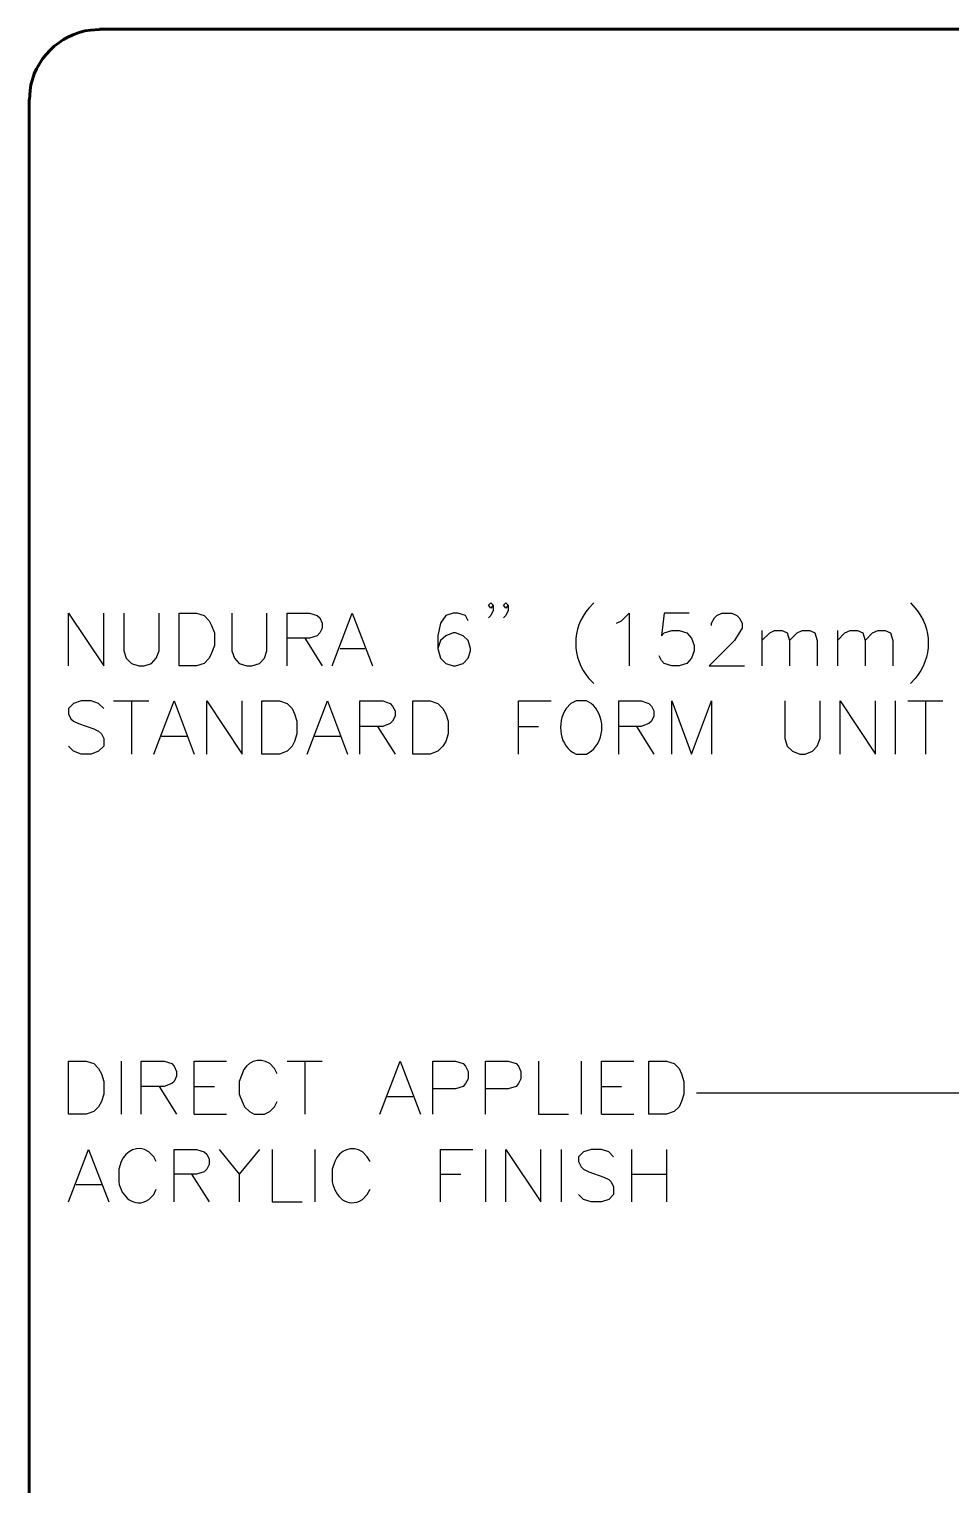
# Model space of a CAD drawing. Header units: millimetres. Extents: x 14 to 201, y 16 to 268.
# Drawn here: x 13.8 to 55.4, y 202.1 to 267.7 of the extents above; entities that cross this region are included whole.
import ezdxf

# ---------------------------------------------------------------- set-up
doc = ezdxf.new("R2010")
doc.units = ezdxf.units.MM
doc.header["$MEASUREMENT"] = 0
doc.layers.get('0').update_dxf_attribs({"linetype": 'CONTINUOUS'})

msp = doc.modelspace()

# ---------------------------------------------------------------- linework, layer by layer
at = {"color": 0, "linetype": 'Continuous', "lineweight": 60, "true_color": 0x000007}
for p, q in [((17.018, 267.695), (16.616, 267.674)), ((17.018, 267.716), (198.12, 267.716)), ((13.843, 55.414), (13.843, 264.541)), ((13.885, 264.943), (13.864, 264.541))]:
    msp.add_line(p, q, dxfattribs=at)
at = {"color": 0, "linetype": 'Continuous', "lineweight": 25, "true_color": 0x000007}
for p, q in [((39.328, 241.85), (39.095, 241.618)), ((53.615, 241.85), (53.827, 241.618)), ((26.289, 240.263), (27.072, 239.014)), ((46.905, 240.602), (46.905, 239.014)), ((50.313, 240.602), (50.313, 239.014)), ((27.876, 239.797), (28.998, 239.797)), ((39.095, 238.443), (39.328, 238.21)), ((53.827, 238.443), (53.615, 238.21)), ((17.653, 237.427), (19.24, 237.427)), ((18.457, 237.427), (18.457, 235.035)), ((52.917, 237.427), (52.917, 235.035)), ((53.488, 237.427), (55.076, 237.427)), ((54.293, 237.427), (54.293, 235.035)), ((29.57, 236.284), (30.353, 235.035)), ((35.92, 236.284), (36.83, 236.284)), ((41.254, 236.284), (42.037, 235.035)), ((19.812, 235.839), (20.955, 235.839)), ((26.733, 235.839), (27.876, 235.839)), ((17.992, 221.192), (17.992, 218.8)), ((25.485, 221.192), (27.072, 221.192)), ((26.289, 221.192), (26.289, 218.8)), ((38.756, 221.192), (38.756, 218.8)), ((19.706, 220.049), (20.489, 218.8)), ((21.294, 220.049), (22.204, 220.049)), ((39.666, 220.049), (40.576, 220.049)), ((30.014, 219.604), (31.157, 219.604)), ((63.479, 219.752), (43.963, 219.752)), ((21.294, 218.8), (22.754, 218.8)), ((39.666, 218.8), (41.127, 218.8)), ((24.236, 217.212), (23.326, 216.09)), ((26.733, 217.212), (26.733, 214.842)), ((34.438, 217.212), (34.438, 214.842)), ((37.846, 217.212), (37.846, 214.842)), ((41.021, 217.212), (41.021, 214.842)), ((42.608, 217.212), (42.608, 214.842)), ((21.167, 216.09), (21.971, 214.842)), ((32.406, 216.09), (33.316, 216.09)), ((41.021, 216.091), (42.608, 216.091)), ((15.96, 215.625), (17.103, 215.625))]:
    msp.add_line(p, q, dxfattribs=at)
for points in [[(34.777, 241.745), (34.671, 241.618), (34.565, 241.745), (34.671, 241.85), (34.777, 241.745), (34.777, 241.512), (34.671, 241.279), (34.565, 241.173)], [(35.454, 241.745), (35.348, 241.618), (35.242, 241.745), (35.348, 241.85), (35.454, 241.745), (35.454, 241.512), (35.348, 241.279), (35.242, 241.173)], [(15.621, 239.014), (15.621, 241.385), (17.208, 239.014), (17.208, 241.385)], [(18.119, 241.385), (18.119, 239.691), (18.224, 239.353), (18.457, 239.12), (18.796, 239.014), (19.029, 239.014), (19.367, 239.12), (19.579, 239.353), (19.706, 239.691), (19.706, 241.385)], [(22.987, 241.385), (22.987, 239.691), (23.114, 239.353), (23.326, 239.12), (23.664, 239.014), (23.897, 239.014), (24.236, 239.12), (24.469, 239.353), (24.574, 239.691), (24.574, 241.385)], [(25.485, 239.014), (25.485, 241.385), (26.501, 241.385), (26.839, 241.279), (26.966, 241.173), (27.072, 240.94), (27.072, 240.707), (26.966, 240.496), (26.839, 240.369), (26.501, 240.263), (25.485, 240.263)], [(27.517, 239.014), (28.427, 241.385), (29.337, 239.014)], [(33.655, 241.046), (33.528, 241.279), (33.189, 241.385), (32.978, 241.385), (32.639, 241.279), (32.406, 240.94), (32.279, 240.369), (32.279, 239.797), (32.406, 239.353), (32.639, 239.12), (32.978, 239.014), (33.083, 239.014), (33.422, 239.12), (33.655, 239.353), (33.761, 239.691), (33.761, 239.797), (33.655, 240.157), (33.422, 240.369), (33.083, 240.496), (32.978, 240.496), (32.639, 240.369), (32.406, 240.157), (32.279, 239.797)], [(40.344, 240.94), (40.576, 241.046), (40.915, 241.385), (40.915, 239.014)], [(43.624, 241.385), (42.503, 241.385), (42.376, 240.369), (42.503, 240.496), (42.841, 240.602), (43.18, 240.602), (43.519, 240.496), (43.73, 240.263), (43.857, 239.924), (43.857, 239.691), (43.73, 239.353), (43.519, 239.12), (43.18, 239.014), (42.841, 239.014), (42.503, 239.12), (42.376, 239.247), (42.27, 239.459)], [(44.64, 240.834), (44.64, 240.94), (44.767, 241.173), (44.873, 241.279), (45.106, 241.385), (45.551, 241.385), (45.783, 241.279), (45.889, 241.173), (46.016, 240.94), (46.016, 240.707), (45.889, 240.496), (45.678, 240.157), (44.535, 239.014), (46.122, 239.014)], [(46.905, 240.157), (47.265, 240.496), (47.477, 240.602), (47.815, 240.602), (48.048, 240.496), (48.154, 240.157), (48.154, 239.014)], [(48.154, 240.157), (48.493, 240.496), (48.726, 240.602), (49.064, 240.602), (49.297, 240.496), (49.403, 240.157), (49.403, 239.014)], [(50.313, 240.157), (50.652, 240.496), (50.885, 240.602), (51.223, 240.602), (51.456, 240.496), (51.562, 240.157), (51.562, 239.014)], [(51.562, 240.157), (51.901, 240.496), (52.133, 240.602), (52.472, 240.602), (52.705, 240.496), (52.811, 240.157), (52.811, 239.014)], [(17.208, 237.088), (16.976, 237.321), (16.637, 237.427), (16.193, 237.427), (15.854, 237.321), (15.621, 237.088), (15.621, 236.855), (15.727, 236.622), (15.854, 236.516), (16.066, 236.411), (16.764, 236.178), (16.976, 236.072), (17.103, 235.945), (17.208, 235.733), (17.208, 235.395), (16.976, 235.162), (16.637, 235.035), (16.193, 235.035), (15.854, 235.162), (15.621, 235.395)], [(19.473, 235.035), (20.383, 237.427), (21.294, 235.035)], [(21.865, 235.035), (21.865, 237.427), (23.453, 235.035), (23.453, 237.427)], [(26.395, 235.035), (27.305, 237.427), (28.215, 235.035)], [(28.766, 235.035), (28.766, 237.427), (29.803, 237.427), (30.141, 237.321), (30.247, 237.194), (30.353, 236.982), (30.353, 236.749), (30.247, 236.516), (30.141, 236.411), (29.803, 236.284), (28.766, 236.284)], [(35.92, 235.035), (35.92, 237.427), (37.402, 237.427)], [(38.523, 237.427), (38.291, 237.321), (38.079, 237.088)], [(39.201, 237.321), (38.989, 237.427), (38.523, 237.427), (38.523, 237.427)], [(40.45, 235.035), (40.45, 237.427), (41.466, 237.427), (41.804, 237.321), (41.931, 237.194), (42.037, 236.982), (42.037, 236.749), (41.931, 236.516), (41.804, 236.411), (41.466, 236.284), (40.45, 236.284)], [(42.841, 235.035), (42.841, 237.427), (43.73, 235.035), (44.64, 237.427), (44.64, 235.035)], [(47.943, 237.427), (47.943, 235.733), (48.048, 235.395), (48.281, 235.162), (48.62, 235.035), (48.853, 235.035), (49.191, 235.162), (49.403, 235.395), (49.53, 235.733), (49.53, 237.427)], [(50.44, 235.035), (50.44, 237.427), (52.028, 235.035), (52.028, 237.427)], [(38.523, 235.035), (38.989, 235.035), (39.201, 235.162)], [(18.902, 218.8), (18.902, 221.192), (19.939, 221.192), (20.278, 221.086), (20.383, 220.959), (20.489, 220.726), (20.489, 220.514), (20.383, 220.281), (20.278, 220.176), (19.939, 220.049), (18.902, 220.049)], [(21.294, 218.8), (21.294, 221.192), (22.754, 221.192)], [(29.676, 218.8), (30.586, 221.192), (31.496, 218.8)], [(32.067, 218.8), (32.067, 221.192), (33.083, 221.192), (33.422, 221.086), (33.528, 220.959), (33.655, 220.726), (33.655, 220.387), (33.528, 220.176), (33.422, 220.049), (33.083, 219.943), (32.067, 219.943)], [(34.438, 218.8), (34.438, 221.192), (35.454, 221.192), (35.814, 221.086), (35.92, 220.959), (36.026, 220.726), (36.026, 220.387), (35.92, 220.176), (35.814, 220.049), (35.454, 219.943), (34.438, 219.943)], [(36.83, 221.192), (36.83, 218.8), (38.185, 218.8)], [(39.666, 218.8), (39.666, 221.192), (41.127, 221.192)], [(23.453, 220.62), (23.326, 220.281), (23.326, 219.71), (23.453, 219.371), (23.558, 219.138), (23.791, 218.927), (24.003, 218.8), (24.469, 218.8), (24.701, 218.927), (24.913, 219.138), (25.04, 219.371)], [(25.04, 220.62), (24.913, 220.853), (24.701, 221.086)], [(15.621, 214.842), (16.531, 217.212), (17.441, 214.842)], [(17.992, 216.662), (17.886, 216.323), (17.886, 215.752)], [(19.579, 216.662), (19.473, 216.874), (19.24, 217.106)], [(20.383, 214.842), (20.383, 217.212), (21.399, 217.212), (21.738, 217.106), (21.865, 217.001), (21.971, 216.768), (21.971, 216.535), (21.865, 216.323), (21.738, 216.196), (21.399, 216.09), (20.383, 216.09)], [(22.415, 217.212), (23.326, 216.09), (23.326, 214.842)], [(24.807, 217.212), (24.807, 214.842), (26.162, 214.842)], [(27.644, 216.662), (27.517, 216.323), (27.517, 215.752)], [(29.231, 216.662), (29.104, 216.874), (28.892, 217.106)], [(32.406, 214.842), (32.406, 217.212), (33.867, 217.212)], [(35.348, 214.842), (35.348, 217.212), (36.936, 214.842), (36.936, 217.212)], [(40.217, 216.874), (40.005, 217.107), (39.666, 217.212), (39.201, 217.212), (38.862, 217.107), (38.629, 216.874), (38.629, 216.662), (38.756, 216.429), (38.862, 216.323), (39.095, 216.196), (39.772, 215.964), (40.005, 215.858), (40.111, 215.752), (40.217, 215.519), (40.217, 215.18), (40.005, 214.948), (39.666, 214.842), (39.201, 214.842), (38.862, 214.948), (38.629, 215.18)], [(19.24, 214.947), (19.473, 215.18), (19.579, 215.413)], [(28.892, 214.947), (29.104, 215.18), (29.231, 215.413)]]:
    msp.add_lwpolyline(points, dxfattribs=at)
for points in [[(20.616, 239.014), (20.616, 241.385), (21.399, 241.385), (21.738, 241.279), (21.971, 241.046), (22.077, 240.834), (22.204, 240.496), (22.204, 239.924), (22.077, 239.586), (21.971, 239.353), (21.738, 239.12), (21.399, 239.014)], [(24.342, 235.035), (24.342, 237.427), (25.146, 237.427), (25.485, 237.321), (25.718, 237.088), (25.823, 236.855), (25.929, 236.516), (25.929, 235.945), (25.823, 235.606), (25.718, 235.395), (25.485, 235.162), (25.146, 235.035)], [(31.157, 235.035), (31.157, 237.427), (31.941, 237.427), (32.279, 237.321), (32.512, 237.088), (32.639, 236.855), (32.745, 236.516), (32.745, 235.945), (32.639, 235.606), (32.512, 235.395), (32.279, 235.162), (31.941, 235.035)], [(15.621, 218.8), (15.621, 221.192), (16.425, 221.192), (16.764, 221.086), (16.976, 220.853), (17.103, 220.62), (17.208, 220.281), (17.208, 219.71), (17.103, 219.371), (16.976, 219.138), (16.764, 218.927), (16.425, 218.8)], [(41.804, 218.8), (41.804, 221.192), (42.608, 221.192), (42.947, 221.086), (43.18, 220.853), (43.286, 220.62), (43.392, 220.281), (43.392, 219.71), (43.286, 219.371), (43.18, 219.138), (42.947, 218.927), (42.608, 218.8)]]:
    msp.add_lwpolyline(points, close=True, dxfattribs=at)
at = {"color": 0, "linetype": 'Continuous', "lineweight": 60, "true_color": 0x000007}
msp.add_open_spline([(16.616, 267.674), (15.235, 267.509), (14.04, 266.331), (13.885, 264.943)], degree=3, dxfattribs=at)
at = {"color": 0, "linetype": 'Continuous', "lineweight": 25, "true_color": 0x000007}
for points in [[(39.095, 241.618), (38.306, 240.711), (38.319, 239.352), (39.095, 238.443)], [(53.827, 241.618), (54.615, 240.711), (54.602, 239.352), (53.827, 238.443)], [(38.079, 237.088), (37.628, 236.449), (37.769, 235.343), (38.523, 235.035)], [(39.201, 235.162), (39.865, 235.688), (39.836, 236.802), (39.201, 237.321)], [(24.701, 221.086), (24.214, 221.399), (23.613, 221.16), (23.453, 220.62)], [(19.24, 217.106), (18.734, 217.443), (18.221, 217.152), (17.992, 216.662)], [(28.892, 217.106), (28.417, 217.411), (27.824, 217.184), (27.644, 216.662)], [(17.886, 215.752), (17.994, 215.1), (18.577, 214.523), (19.24, 214.947)], [(27.517, 215.752), (27.683, 215.067), (28.156, 214.549), (28.892, 214.947)]]:
    msp.add_open_spline(points, degree=3, dxfattribs=at)

doc.saveas('drawing.dxf')
